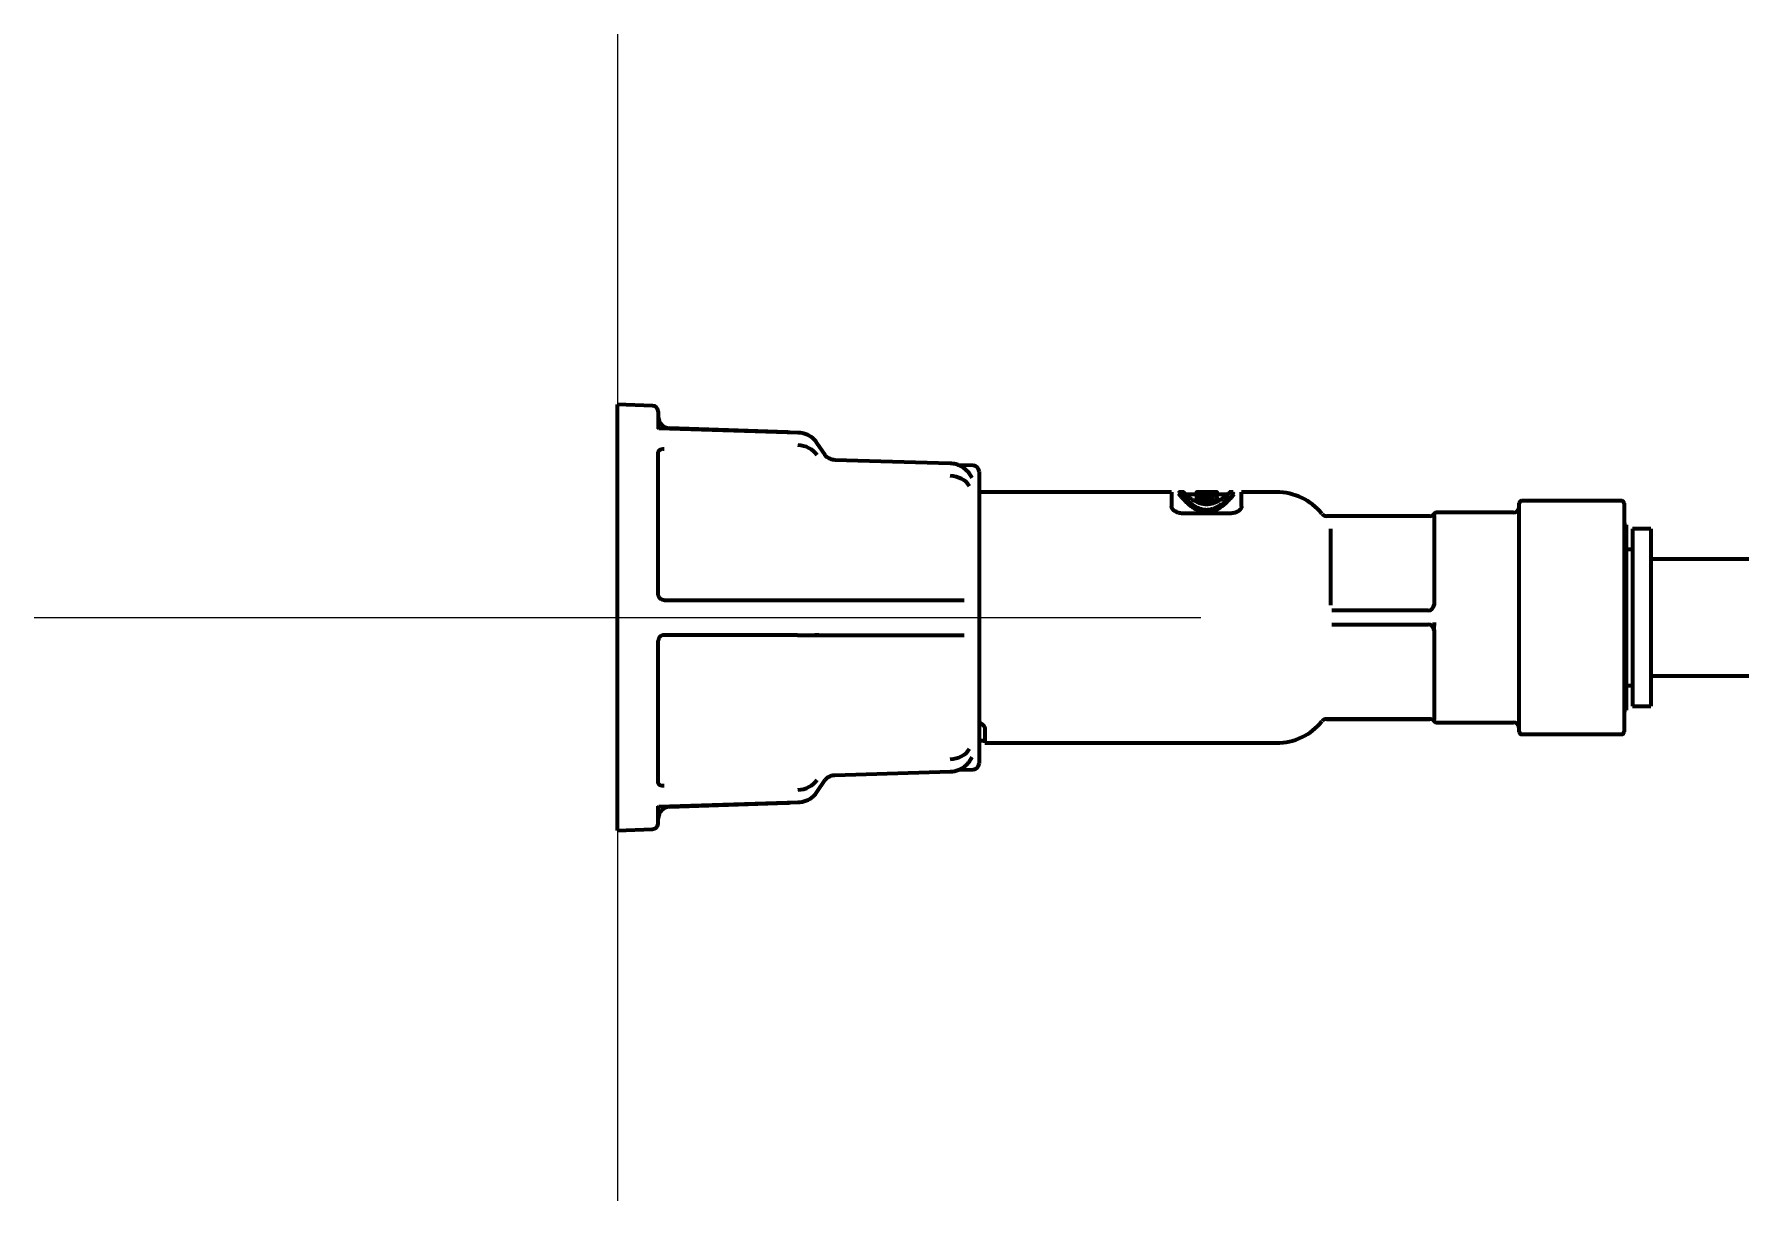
# Model space of a CAD drawing. Header units: inches. Extents: x 904 to 7172, y 213 to 5528.
# Drawn here: x 4129.1 to 4275.4, y 1908.7 to 2008.7 of the extents above; entities that cross this region are included whole.
import ezdxf

# ---------------------------------------------------------------- set-up
doc = ezdxf.new("R2010")
doc.units = ezdxf.units.IN

# ---------------------------------------------------------------- blocks, each defined once
blk = doc.blocks.new('A$C773D0E90')
at = {"color": 4}
for p, q in [((0, 50), (0, -50)), ((-50, 0), (50, 0))]:
    blk.add_line(p, q, dxfattribs=at)

msp = doc.modelspace()

# ---------------------------------------------------------------- linework, layer by layer
at = {"linetype": 'Continuous', "lineweight": 70}
for p, q in [((4179.09, 1940.47), (4179.09, 1976.97)), ((4182.11, 1976.87), (4179.09, 1976.97)), ((4182.59, 1976.37), (4182.59, 1974.9)), ((4182.63, 1974.92), (4182.59, 1974.96)), ((4194.55, 1974.56), (4182.63, 1974.92)), ((4193.68, 1974.6), (4183.56, 1974.95)), ((4196.89, 1972.65), (4196.2, 1973.69)), ((4196.22, 1973.63), (4196.2, 1973.69)), ((4182.59, 1960.72), (4182.59, 1972.9)), ((4207.62, 1971.92), (4197.74, 1972.22)), ((4209.61, 1971.74), (4208.25, 1971.79)), ((4209.51, 1970.69), (4209.26, 1971.05)), ((4209.28, 1970.99), (4209.26, 1971.05)), ((4209.51, 1970.68), (4209.5, 1970.69)), ((4210.09, 1971.24), (4210.09, 1946.2)), ((4226.59, 1969.47), (4210.09, 1969.47)), ((4226.59, 1969.47), (4226.59, 1968.24)), ((4227.66, 1969.47), (4227.25, 1969.47)), ((4228.73, 1969.27), (4227.67, 1969.27)), ((4228.73, 1969.52), (4228.73, 1969.45)), ((4228.73, 1969.45), (4228.73, 1969.3)), ((4228.73, 1969.3), (4228.73, 1969.16)), ((4230.25, 1969.46), (4228.96, 1969.46)), ((4228.96, 1969.44), (4229.62, 1969.44)), ((4229.87, 1969.21), (4228.96, 1969.21)), ((4228.97, 1969.25), (4230.26, 1969.25)), ((4230.23, 1969.47), (4228.99, 1969.47)), ((4229.48, 1969.47), (4229.74, 1969.47)), ((4230.26, 1969.34), (4229.61, 1969.34)), ((4230.5, 1969.45), (4230.5, 1969.52)), ((4230.5, 1969.3), (4230.5, 1969.45)), ((4230.5, 1969.09), (4230.5, 1969.3)), ((4231.53, 1969.27), (4230.5, 1969.27)), ((4231.87, 1969.47), (4231.52, 1969.47)), ((4232.59, 1968.24), (4232.59, 1969.47)), ((4235.59, 1969.47), (4232.59, 1969.47)), ((4228.73, 1969.15), (4228.73, 1968.95)), ((4228.73, 1968.75), (4228.73, 1968.64)), ((4228.96, 1969.09), (4229.86, 1969.09)), ((4229.86, 1968.89), (4228.96, 1968.89)), ((4229.86, 1968.84), (4228.96, 1968.84)), ((4228.96, 1968.66), (4229.87, 1968.66)), ((4229.85, 1968.44), (4229.38, 1968.44)), ((4229.99, 1968.86), (4229.86, 1968.89)), ((4230.5, 1968.76), (4230.4, 1968.6)), ((4230.5, 1968.76), (4230.5, 1968.97)), ((4256.39, 1958.72), (4256.39, 1968.52)), ((4265.19, 1968.72), (4256.59, 1968.72)), ((4265.39, 1968.52), (4265.39, 1958.72)), ((4231.59, 1967.64), (4227.59, 1967.64)), ((4248.72, 1967.42), (4239.88, 1967.42)), ((4248.72, 1967.41), (4239.88, 1967.41)), ((4240.21, 1966.31), (4240.21, 1959.79)), ((4249.09, 1967.46), (4249.09, 1959.78)), ((4255.89, 1967.72), (4249.29, 1967.72)), ((4265.59, 1966.67), (4265.39, 1966.67)), ((4265.59, 1950.77), (4265.59, 1966.67)), ((4266.09, 1966.32), (4266.09, 1951.12)), ((4267.69, 1966.32), (4266.09, 1966.32)), ((4267.69, 1966.32), (4267.69, 1951.12)), ((4266.09, 1964.55), (4265.59, 1964.55)), ((4329.19, 1963.72), (4267.69, 1963.72)), ((4183.09, 1960.22), (4194.54, 1960.22)), ((4194.54, 1960.22), (4195.78, 1960.22)), ((4195.78, 1960.22), (4196.48, 1960.22)), ((4196.26, 1960.22), (4196.35, 1960.22)), ((4196.48, 1960.22), (4197.73, 1960.22)), ((4197.73, 1960.22), (4207.6, 1960.22)), ((4207.6, 1960.22), (4208.81, 1960.22)), ((4248.59, 1959.32), (4240.32, 1959.32)), ((4240.32, 1958.12), (4248.59, 1958.12)), ((4249.09, 1957.67), (4249.09, 1949.99)), ((4256.39, 1948.92), (4256.39, 1958.72)), ((4265.39, 1958.72), (4265.39, 1948.92)), ((4182.59, 1944.54), (4182.59, 1956.72)), ((4194.54, 1957.22), (4183.09, 1957.22)), ((4194.54, 1957.22), (4195.78, 1957.22)), ((4195.78, 1957.22), (4196.48, 1957.22)), ((4196.35, 1957.22), (4196.26, 1957.22)), ((4196.48, 1957.22), (4197.73, 1957.22)), ((4197.73, 1957.22), (4207.6, 1957.22)), ((4207.6, 1957.22), (4208.81, 1957.22)), ((4267.69, 1953.72), (4329.19, 1953.72)), ((4265.59, 1952.9), (4266.09, 1952.9)), ((4265.39, 1950.77), (4265.59, 1950.77)), ((4266.09, 1951.12), (4267.69, 1951.12)), ((4210.59, 1949.21), (4210.59, 1947.97)), ((4239.88, 1950.03), (4248.72, 1950.03)), ((4239.88, 1950.02), (4248.72, 1950.02)), ((4249.29, 1949.72), (4255.89, 1949.72)), ((4256.59, 1948.72), (4265.19, 1948.72)), ((4210.09, 1948.17), (4210.59, 1948.17)), ((4210.59, 1947.97), (4235.59, 1947.97)), ((4209.26, 1946.39), (4209.5, 1946.75)), ((4209.26, 1946.39), (4209.28, 1946.45)), ((4209.5, 1946.75), (4209.51, 1946.76)), ((4196.2, 1943.75), (4196.89, 1944.8)), ((4197.74, 1945.22), (4207.62, 1945.52)), ((4208.31, 1945.66), (4209.61, 1945.7)), ((4182.63, 1942.52), (4194.55, 1942.88)), ((4196.2, 1943.75), (4196.22, 1943.81)), ((4182.59, 1941.08), (4182.59, 1942.54)), ((4182.59, 1942.49), (4182.63, 1942.52)), ((4183.56, 1942.49), (4193.68, 1942.84)), ((4179.09, 1940.47), (4182.11, 1940.58))]:
    msp.add_line(p, q, dxfattribs=at)
for centre, radius, start, end in [((4182.09, 1976.37), 0.5, 0, 88), ((4183.59, 1975.95), 1, 180, 268), ((4193.59, 1972.1), 2.5, 82.6246, 88), ((4209.59, 1971.24), 0.5, 0, 88), ((4235.59, 1964.47), 5, 38.8492, 90), ((4255.89, 1968.22), 0.5, 270, 0), ((4256.59, 1968.52), 0.2, 90, 180), ((4265.19, 1968.52), 0.2, 0, 90), ((4239.88, 1967.92), 0.5, 218.8492, 270), ((4248.72, 1967.92), 0.5, 270, 325.1501), ((4249.29, 1967.52), 0.2, 90, 145.1501), ((4248.59, 1959.82), 0.5, 270, 0), ((4248.59, 1957.62), 0.5, 0, 90), ((4235.59, 1952.97), 5, 270, 321.1508), ((4239.88, 1949.52), 0.5, 90, 141.1508), ((4248.72, 1949.52), 0.5, 34.8499, 90), ((4249.29, 1949.92), 0.2, 214.8499, 270), ((4255.89, 1949.22), 0.5, 0, 90), ((4256.59, 1948.92), 0.2, 180, 270), ((4265.19, 1948.92), 0.2, 270, 0), ((4209.59, 1946.2), 0.5, 272, 0), ((4193.59, 1945.34), 2.5, 272, 277.3754), ((4183.59, 1941.49), 1, 92, 180), ((4182.09, 1941.08), 0.5, 272, 0)]:
    msp.add_arc(centre, radius, start, end, dxfattribs=at)
for centre, major_axis, ratio, start_param, end_param in [((4194.48, 1971.76), (-2, 0), 0.866025, 3.665191, 4.677482), ((4207.55, 1969.12), (-2, 0), 0.866025, 3.665191, 4.677482), ((4230.71, 1958.72), (11.68, 0), 0.92076, 1.660733, 1.734392), ((4231.32, 1958.72), (-11.68, 0), 0.92076, 4.790315, 4.862935), ((4207.55, 1948.32), (-2, 0), 0.866025, 1.605703, 2.617994), ((4194.48, 1945.68), (-2, 0), 0.866025, 1.605703, 2.617994)]:
    msp.add_ellipse(centre, major_axis=major_axis, ratio=ratio, start_param=start_param, end_param=end_param, dxfattribs=at)
for points, knots in [([(4196.2, 1973.69), (4196.06, 1973.89), (4195.73, 1974.23), (4195.12, 1974.5), (4194.72, 1974.56), (4194.55, 1974.56)], [0, 0, 0, 0, 0.38076, 0.753812, 1, 1, 1, 1]), ([(4183.09, 1973.15), (4183.06, 1973.15), (4183.03, 1973.15), (4182.96, 1973.15), (4182.93, 1973.14), (4182.87, 1973.13), (4182.84, 1973.12), (4182.79, 1973.1), (4182.76, 1973.09), (4182.72, 1973.07), (4182.7, 1973.06), (4182.66, 1973.03), (4182.64, 1973.02), (4182.62, 1972.98), (4182.61, 1972.97), (4182.6, 1972.94), (4182.59, 1972.92), (4182.59, 1972.9)], [0, 0, 0, 0, 0.125, 0.125, 0.25, 0.25, 0.375, 0.375, 0.5, 0.5, 0.625, 0.625, 0.75, 0.75, 0.875, 0.875, 1, 1, 1, 1]), ([(4197.74, 1972.22), (4197.62, 1972.23), (4197.39, 1972.26), (4197.09, 1972.42), (4196.95, 1972.56), (4196.89, 1972.65)], [0, 0, 0, 0, 0.323679, 0.659927, 1, 1, 1, 1]), ([(4209.26, 1971.05), (4209.12, 1971.25), (4208.79, 1971.59), (4208.18, 1971.86), (4207.78, 1971.92), (4207.62, 1971.92)], [0, 0, 0, 0, 0.38076, 0.753812, 1, 1, 1, 1]), ([(4227.25, 1969.47), (4227.25, 1969.47), (4227.25, 1969.47), (4227.25, 1969.47), (4227.26, 1969.46), (4227.3, 1969.42), (4227.32, 1969.39), (4227.4, 1969.3), (4227.44, 1969.25), (4227.51, 1969.17), (4227.53, 1969.16), (4227.56, 1969.12), (4227.57, 1969.11), (4227.62, 1969.05), (4227.66, 1969.02), (4227.74, 1968.94), (4227.78, 1968.89), (4227.87, 1968.81), (4227.92, 1968.76), (4228.02, 1968.67), (4228.08, 1968.62), (4228.16, 1968.56), (4228.17, 1968.54), (4228.21, 1968.52), (4228.22, 1968.51), (4228.27, 1968.47), (4228.31, 1968.44), (4228.38, 1968.39), (4228.42, 1968.37), (4228.49, 1968.32), (4228.54, 1968.29), (4228.62, 1968.24), (4228.67, 1968.21), (4228.74, 1968.18), (4228.76, 1968.17), (4228.81, 1968.14), (4228.84, 1968.13), (4228.92, 1968.1), (4228.97, 1968.08), (4229.06, 1968.05), (4229.09, 1968.04), (4229.13, 1968.03), (4229.15, 1968.02), (4229.18, 1968.01), (4229.2, 1968.01), (4229.28, 1967.99), (4229.34, 1967.98), (4229.48, 1967.97), (4229.55, 1967.96), (4229.65, 1967.96), (4229.69, 1967.97), (4229.74, 1967.97), (4229.76, 1967.97), (4229.79, 1967.97), (4229.81, 1967.98), (4229.89, 1967.99), (4229.96, 1968), (4230.04, 1968.02), (4230.05, 1968.03), (4230.08, 1968.03), (4230.1, 1968.04), (4230.14, 1968.05), (4230.17, 1968.06), (4230.26, 1968.09), (4230.31, 1968.11), (4230.37, 1968.14), (4230.39, 1968.15), (4230.41, 1968.16), (4230.42, 1968.17), (4230.46, 1968.18), (4230.48, 1968.2), (4230.55, 1968.23), (4230.6, 1968.26), (4230.68, 1968.31), (4230.72, 1968.33), (4230.8, 1968.38), (4230.83, 1968.41), (4230.94, 1968.49), (4231, 1968.54), (4231.08, 1968.6), (4231.09, 1968.61), (4231.12, 1968.63), (4231.14, 1968.65), (4231.18, 1968.68), (4231.21, 1968.71), (4231.28, 1968.78), (4231.33, 1968.82), (4231.42, 1968.91), (4231.46, 1968.95), (4231.54, 1969.03), (4231.57, 1969.06), (4231.64, 1969.13), (4231.67, 1969.16), (4231.72, 1969.22), (4231.75, 1969.25), (4231.78, 1969.29), (4231.8, 1969.31), (4231.81, 1969.33), (4231.82, 1969.34), (4231.83, 1969.34), (4231.87, 1969.39), (4231.89, 1969.42), (4231.93, 1969.46), (4231.94, 1969.47), (4231.94, 1969.47)], [0, 0, 0, 0, 0.000593, 0.000593, 0.063062, 0.063062, 0.125531, 0.125531, 0.188, 0.188, 0.203617, 0.203617, 0.219234, 0.219234, 0.250469, 0.250469, 0.281703, 0.281703, 0.312937, 0.312937, 0.344172, 0.344172, 0.35198, 0.35198, 0.359789, 0.359789, 0.375406, 0.375406, 0.391023, 0.391023, 0.40664, 0.40664, 0.422258, 0.422258, 0.430066, 0.430066, 0.437875, 0.437875, 0.453492, 0.453492, 0.461301, 0.461301, 0.465205, 0.465205, 0.469109, 0.469109, 0.484726, 0.484726, 0.500344, 0.500344, 0.508152, 0.508152, 0.512056, 0.512056, 0.515961, 0.515961, 0.531578, 0.531578, 0.535482, 0.535482, 0.539387, 0.539387, 0.547195, 0.547195, 0.562812, 0.562812, 0.566717, 0.566717, 0.570621, 0.570621, 0.57843, 0.57843, 0.594047, 0.594047, 0.609664, 0.609664, 0.625281, 0.625281, 0.656515, 0.656515, 0.664324, 0.664324, 0.672133, 0.672133, 0.68775, 0.68775, 0.718984, 0.718984, 0.750219, 0.750219, 0.781453, 0.781453, 0.812687, 0.812687, 0.843922, 0.843922, 0.859539, 0.867348, 0.867348, 0.875156, 0.875156, 0.937625, 0.937625, 1, 1, 1, 1]), ([(4231.94, 1969.27), (4231.94, 1969.27), (4231.94, 1969.27), (4231.93, 1969.26), (4231.9, 1969.23), (4231.89, 1969.22), (4231.87, 1969.19), (4231.86, 1969.18), (4231.85, 1969.16), (4231.84, 1969.15), (4231.79, 1969.1), (4231.75, 1969.05), (4231.66, 1968.95), (4231.63, 1968.92), (4231.57, 1968.85), (4231.53, 1968.81), (4231.45, 1968.73), (4231.41, 1968.69), (4231.34, 1968.62), (4231.32, 1968.6), (4231.27, 1968.55), (4231.25, 1968.53), (4231.17, 1968.46), (4231.11, 1968.41), (4230.99, 1968.31), (4230.93, 1968.25), (4230.82, 1968.18), (4230.78, 1968.15), (4230.72, 1968.11), (4230.7, 1968.1), (4230.66, 1968.07), (4230.64, 1968.06), (4230.58, 1968.02), (4230.53, 1967.99), (4230.44, 1967.94), (4230.39, 1967.92), (4230.31, 1967.89), (4230.29, 1967.87), (4230.25, 1967.86), (4230.23, 1967.85), (4230.2, 1967.84), (4230.19, 1967.84), (4230.12, 1967.81), (4230.06, 1967.79), (4229.96, 1967.77), (4229.93, 1967.76), (4229.88, 1967.75), (4229.87, 1967.75), (4229.83, 1967.75), (4229.81, 1967.74), (4229.76, 1967.74), (4229.71, 1967.73), (4229.66, 1967.73), (4229.62, 1967.73), (4229.61, 1967.73), (4229.52, 1967.73), (4229.45, 1967.73), (4229.37, 1967.75), (4229.35, 1967.75), (4229.31, 1967.75), (4229.3, 1967.76), (4229.25, 1967.77), (4229.22, 1967.77), (4229.12, 1967.8), (4229.06, 1967.81), (4228.98, 1967.84), (4228.95, 1967.86), (4228.9, 1967.88), (4228.87, 1967.89), (4228.79, 1967.92), (4228.74, 1967.95), (4228.67, 1967.99), (4228.65, 1968), (4228.6, 1968.02), (4228.58, 1968.04), (4228.52, 1968.07), (4228.48, 1968.1), (4228.4, 1968.15), (4228.36, 1968.18), (4228.26, 1968.26), (4228.19, 1968.31), (4228.1, 1968.38), (4228.07, 1968.41), (4228.03, 1968.45), (4228.02, 1968.46), (4227.99, 1968.48), (4227.98, 1968.5), (4227.91, 1968.56), (4227.86, 1968.6), (4227.77, 1968.69), (4227.73, 1968.73), (4227.65, 1968.81), (4227.62, 1968.85), (4227.55, 1968.92), (4227.52, 1968.95), (4227.44, 1969.05), (4227.4, 1969.1), (4227.35, 1969.15), (4227.34, 1969.16), (4227.33, 1969.18), (4227.32, 1969.19), (4227.3, 1969.22), (4227.29, 1969.23), (4227.26, 1969.26), (4227.25, 1969.27), (4227.25, 1969.27), (4227.25, 1969.27), (4227.25, 1969.27)], [0, 0, 0, 0, 0.000156, 0.062635, 0.062635, 0.093874, 0.093874, 0.109494, 0.109494, 0.125113, 0.125113, 0.187592, 0.187592, 0.218831, 0.218831, 0.25007, 0.25007, 0.28131, 0.28131, 0.296929, 0.296929, 0.312549, 0.312549, 0.343788, 0.343788, 0.375027, 0.375027, 0.390647, 0.390647, 0.398457, 0.398457, 0.406267, 0.406267, 0.421886, 0.421886, 0.437506, 0.437506, 0.445316, 0.445316, 0.449221, 0.449221, 0.453125, 0.453125, 0.468745, 0.468745, 0.476555, 0.476555, 0.48046, 0.48046, 0.484365, 0.484365, 0.492175, 0.496079, 0.496079, 0.499984, 0.499984, 0.515604, 0.515604, 0.519509, 0.519509, 0.523414, 0.523414, 0.531224, 0.531224, 0.546843, 0.546843, 0.554653, 0.554653, 0.562463, 0.562463, 0.578083, 0.578083, 0.585892, 0.585892, 0.593702, 0.593702, 0.609322, 0.609322, 0.624941, 0.624941, 0.656181, 0.656181, 0.6718, 0.6718, 0.67961, 0.67961, 0.68742, 0.68742, 0.718659, 0.718659, 0.749898, 0.749898, 0.781138, 0.781138, 0.812377, 0.812377, 0.874856, 0.874856, 0.890475, 0.890475, 0.906095, 0.906095, 0.937334, 0.937334, 0.999813, 0.999813, 1, 1, 1, 1]), ([(4231.58, 1969.47), (4231.58, 1969.47), (4231.57, 1969.46), (4231.55, 1969.44), (4231.54, 1969.43), (4231.52, 1969.41), (4231.51, 1969.4), (4231.5, 1969.39), (4231.46, 1969.36), (4231.42, 1969.32), (4231.33, 1969.24), (4231.28, 1969.19), (4231.18, 1969.1), (4231.15, 1969.08), (4231.09, 1969.03), (4231.07, 1969.01), (4231.03, 1968.98), (4231.01, 1968.97), (4230.94, 1968.92), (4230.89, 1968.88), (4230.79, 1968.81), (4230.73, 1968.78), (4230.64, 1968.72), (4230.61, 1968.71), (4230.56, 1968.68), (4230.55, 1968.67), (4230.51, 1968.65), (4230.49, 1968.64), (4230.44, 1968.62), (4230.4, 1968.6), (4230.32, 1968.57), (4230.28, 1968.55), (4230.22, 1968.53), (4230.18, 1968.52), (4230.15, 1968.5), (4230.12, 1968.5), (4230.11, 1968.49), (4230.05, 1968.48), (4230, 1968.46), (4229.92, 1968.45), (4229.88, 1968.44), (4229.84, 1968.44), (4229.81, 1968.43), (4229.8, 1968.43), (4229.73, 1968.42), (4229.67, 1968.42), (4229.58, 1968.42), (4229.55, 1968.42), (4229.5, 1968.42), (4229.47, 1968.42), (4229.38, 1968.43), (4229.33, 1968.44), (4229.26, 1968.45), (4229.25, 1968.45), (4229.22, 1968.46), (4229.21, 1968.46), (4229.17, 1968.47), (4229.14, 1968.48), (4229.07, 1968.5), (4229.02, 1968.51), (4228.96, 1968.53), (4228.93, 1968.54), (4228.89, 1968.56), (4228.87, 1968.56), (4228.81, 1968.59), (4228.77, 1968.61), (4228.7, 1968.64), (4228.66, 1968.66), (4228.6, 1968.7), (4228.56, 1968.71), (4228.5, 1968.75), (4228.47, 1968.77), (4228.41, 1968.8), (4228.39, 1968.82), (4228.33, 1968.86), (4228.31, 1968.87), (4228.26, 1968.91), (4228.24, 1968.92), (4228.17, 1968.97), (4228.13, 1969.01), (4228.05, 1969.07), (4228.02, 1969.1), (4227.92, 1969.18), (4227.86, 1969.23), (4227.79, 1969.29), (4227.77, 1969.31), (4227.74, 1969.34), (4227.73, 1969.35), (4227.71, 1969.37), (4227.71, 1969.38), (4227.67, 1969.41), (4227.65, 1969.43), (4227.62, 1969.46), (4227.61, 1969.47), (4227.61, 1969.47), (4227.61, 1969.47), (4227.61, 1969.47)], [0, 0, 0, 0, 0.061549, 0.061549, 0.092792, 0.108414, 0.108414, 0.124035, 0.124035, 0.186522, 0.186522, 0.249008, 0.249008, 0.280251, 0.280251, 0.295873, 0.295873, 0.311494, 0.311494, 0.342738, 0.342738, 0.373981, 0.373981, 0.389602, 0.389602, 0.397413, 0.397413, 0.405224, 0.405224, 0.420845, 0.420845, 0.436467, 0.436467, 0.444278, 0.448183, 0.448183, 0.452089, 0.452089, 0.46771, 0.46771, 0.475521, 0.479426, 0.479426, 0.483332, 0.483332, 0.498953, 0.498953, 0.506764, 0.506764, 0.514575, 0.514575, 0.530197, 0.530197, 0.534102, 0.534102, 0.538007, 0.538007, 0.545818, 0.545818, 0.56144, 0.56144, 0.56925, 0.56925, 0.577061, 0.577061, 0.592683, 0.592683, 0.608304, 0.608304, 0.623926, 0.623926, 0.639548, 0.639548, 0.655169, 0.655169, 0.670791, 0.670791, 0.686412, 0.686412, 0.717656, 0.717656, 0.748899, 0.748899, 0.811385, 0.811385, 0.842628, 0.842628, 0.85825, 0.85825, 0.873871, 0.873871, 0.936358, 0.936358, 0.998844, 0.998844, 1, 1, 1, 1]), ([(4228.96, 1969.46), (4228.95, 1969.46), (4228.93, 1969.46), (4228.91, 1969.46), (4228.9, 1969.46), (4228.89, 1969.46), (4228.88, 1969.46), (4228.86, 1969.46), (4228.85, 1969.46), (4228.82, 1969.46), (4228.81, 1969.46), (4228.79, 1969.46), (4228.78, 1969.46), (4228.76, 1969.46), (4228.76, 1969.46), (4228.75, 1969.46), (4228.75, 1969.46), (4228.74, 1969.46), (4228.74, 1969.46), (4228.73, 1969.46), (4228.73, 1969.45), (4228.73, 1969.45), (4228.73, 1969.45), (4228.73, 1969.45), (4228.73, 1969.45), (4228.73, 1969.45), (4228.74, 1969.45), (4228.74, 1969.45), (4228.75, 1969.45), (4228.75, 1969.45), (4228.76, 1969.45), (4228.76, 1969.44), (4228.78, 1969.44), (4228.79, 1969.44), (4228.81, 1969.44), (4228.82, 1969.44), (4228.84, 1969.44), (4228.85, 1969.44), (4228.86, 1969.44), (4228.87, 1969.44), (4228.89, 1969.44), (4228.9, 1969.44), (4228.93, 1969.44), (4228.95, 1969.44), (4228.96, 1969.44)], [0, 0, 0, 0, 0.0625, 0.0625, 0.09375, 0.09375, 0.125, 0.125, 0.1875, 0.1875, 0.25, 0.25, 0.3125, 0.3125, 0.34375, 0.34375, 0.375, 0.40625, 0.40625, 0.4375, 0.4375, 0.5, 0.5, 0.53125, 0.53125, 0.5625, 0.5625, 0.625, 0.625, 0.65625, 0.65625, 0.6875, 0.6875, 0.75, 0.75, 0.8125, 0.8125, 0.84375, 0.84375, 0.875, 0.875, 0.9375, 0.9375, 1, 1, 1, 1]), ([(4228.81, 1969.33), (4228.79, 1969.33), (4228.77, 1969.32), (4228.76, 1969.32), (4228.76, 1969.32), (4228.75, 1969.31), (4228.75, 1969.31), (4228.74, 1969.31), (4228.74, 1969.31), (4228.73, 1969.3), (4228.73, 1969.3), (4228.73, 1969.3), (4228.73, 1969.3), (4228.73, 1969.29), (4228.73, 1969.29), (4228.73, 1969.29), (4228.73, 1969.29), (4228.74, 1969.29), (4228.74, 1969.28), (4228.75, 1969.28), (4228.77, 1969.27), (4228.77, 1969.27), (4228.79, 1969.27), (4228.8, 1969.26), (4228.81, 1969.26), (4228.82, 1969.26), (4228.84, 1969.26), (4228.85, 1969.26), (4228.87, 1969.25), (4228.88, 1969.25), (4228.89, 1969.25), (4228.89, 1969.25), (4228.92, 1969.25), (4228.95, 1969.25), (4228.97, 1969.25)], [0, 0, 0, 0, 0.125, 0.125, 0.15625, 0.15625, 0.1875, 0.1875, 0.25, 0.25, 0.3125, 0.3125, 0.375, 0.375, 0.40625, 0.40625, 0.4375, 0.4375, 0.5, 0.5625, 0.5625, 0.625, 0.625, 0.6875, 0.6875, 0.75, 0.75, 0.8125, 0.8125, 0.84375, 0.84375, 0.875, 0.875, 1, 1, 1, 1]), ([(4228.96, 1969.21), (4228.95, 1969.21), (4228.93, 1969.21), (4228.91, 1969.21), (4228.9, 1969.21), (4228.89, 1969.21), (4228.88, 1969.21), (4228.86, 1969.2), (4228.84, 1969.2), (4228.83, 1969.2), (4228.82, 1969.2), (4228.81, 1969.2), (4228.8, 1969.2), (4228.79, 1969.19), (4228.78, 1969.19), (4228.76, 1969.18), (4228.75, 1969.18), (4228.74, 1969.17), (4228.74, 1969.17), (4228.74, 1969.17), (4228.73, 1969.17), (4228.73, 1969.16), (4228.73, 1969.16), (4228.73, 1969.15), (4228.73, 1969.15), (4228.74, 1969.14), (4228.74, 1969.14), (4228.75, 1969.13), (4228.75, 1969.13), (4228.76, 1969.13), (4228.76, 1969.12), (4228.78, 1969.12), (4228.79, 1969.12), (4228.81, 1969.11), (4228.82, 1969.11), (4228.84, 1969.1), (4228.84, 1969.1), (4228.86, 1969.1), (4228.87, 1969.1), (4228.89, 1969.1), (4228.9, 1969.1), (4228.93, 1969.09), (4228.95, 1969.09), (4228.96, 1969.09)], [0, 0, 0, 0, 0.0625, 0.0625, 0.09375, 0.09375, 0.125, 0.125, 0.1875, 0.1875, 0.21875, 0.21875, 0.25, 0.25, 0.3125, 0.3125, 0.375, 0.375, 0.40625, 0.40625, 0.4375, 0.4375, 0.5, 0.5, 0.5625, 0.5625, 0.625, 0.625, 0.65625, 0.65625, 0.6875, 0.6875, 0.75, 0.75, 0.8125, 0.8125, 0.84375, 0.84375, 0.875, 0.875, 0.9375, 0.9375, 1, 1, 1, 1]), ([(4228.98, 1969.47), (4229, 1969.47), (4229.03, 1969.47), (4229.07, 1969.47), (4229.1, 1969.47), (4229.12, 1969.47), (4229.14, 1969.47), (4229.15, 1969.47), (4229.21, 1969.47), (4229.26, 1969.47), (4229.33, 1969.47), (4229.34, 1969.47), (4229.37, 1969.47), (4229.38, 1969.47), (4229.42, 1969.47), (4229.45, 1969.47), (4229.48, 1969.47)], [0, 0, 0, 0, 0.115566, 0.262972, 0.262972, 0.336675, 0.336675, 0.410377, 0.410377, 0.705189, 0.705189, 0.778892, 0.778892, 0.852594, 0.852594, 1, 1, 1, 1]), ([(4229.61, 1969.34), (4229.6, 1969.34), (4229.6, 1969.34), (4229.59, 1969.34), (4229.58, 1969.34), (4229.57, 1969.34), (4229.57, 1969.34), (4229.56, 1969.34), (4229.56, 1969.34), (4229.56, 1969.34), (4229.56, 1969.34), (4229.56, 1969.34), (4229.56, 1969.35), (4229.56, 1969.35), (4229.56, 1969.35), (4229.56, 1969.35), (4229.56, 1969.35), (4229.57, 1969.35), (4229.57, 1969.35), (4229.57, 1969.35)], [0, 0, 0, 0, 0.125, 0.125, 0.25, 0.25, 0.375, 0.375, 0.5, 0.5, 0.625, 0.625, 0.75, 0.75, 0.8125, 0.8125, 0.875, 0.875, 1, 1, 1, 1]), ([(4229.62, 1969.44), (4229.63, 1969.44), (4229.63, 1969.44), (4229.65, 1969.44), (4229.65, 1969.44), (4229.66, 1969.44), (4229.66, 1969.43), (4229.67, 1969.43), (4229.67, 1969.43), (4229.68, 1969.43), (4229.68, 1969.43), (4229.68, 1969.43), (4229.68, 1969.43), (4229.68, 1969.43), (4229.67, 1969.43), (4229.67, 1969.43), (4229.67, 1969.43), (4229.67, 1969.43), (4229.66, 1969.43), (4229.66, 1969.43)], [0, 0, 0, 0, 0.125, 0.125, 0.25, 0.25, 0.375, 0.375, 0.5, 0.5, 0.625, 0.625, 0.75, 0.75, 0.8125, 0.8125, 0.875, 0.875, 1, 1, 1, 1]), ([(4229.74, 1969.47), (4229.8, 1969.47), (4229.85, 1969.47), (4229.92, 1969.47), (4229.93, 1969.47), (4229.96, 1969.47), (4229.97, 1969.47), (4230.01, 1969.47), (4230.04, 1969.47), (4230.08, 1969.47), (4230.11, 1969.47), (4230.14, 1969.47), (4230.15, 1969.47), (4230.17, 1969.47), (4230.18, 1969.47), (4230.21, 1969.47), (4230.22, 1969.47), (4230.24, 1969.47)], [0, 0, 0, 0, 0.295639, 0.295639, 0.369549, 0.369549, 0.443459, 0.443459, 0.591279, 0.591279, 0.739098, 0.739098, 0.813008, 0.813008, 0.886918, 0.886918, 1, 1, 1, 1]), ([(4229.87, 1968.66), (4229.9, 1968.66), (4229.93, 1968.66), (4229.96, 1968.66), (4229.98, 1968.66), (4230, 1968.66), (4230.01, 1968.66), (4230.05, 1968.67), (4230.07, 1968.67), (4230.1, 1968.68), (4230.12, 1968.68), (4230.14, 1968.69), (4230.15, 1968.69), (4230.2, 1968.71), (4230.23, 1968.72), (4230.27, 1968.74), (4230.28, 1968.74), (4230.3, 1968.75), (4230.3, 1968.75), (4230.33, 1968.76), (4230.34, 1968.77), (4230.38, 1968.8), (4230.4, 1968.81), (4230.42, 1968.84), (4230.43, 1968.84), (4230.45, 1968.86), (4230.45, 1968.87), (4230.47, 1968.89), (4230.48, 1968.91), (4230.49, 1968.94), (4230.5, 1968.96), (4230.5, 1968.98), (4230.5, 1968.99), (4230.49, 1969), (4230.49, 1969.01), (4230.48, 1969.03), (4230.47, 1969.04), (4230.45, 1969.07), (4230.44, 1969.08), (4230.41, 1969.1), (4230.4, 1969.11), (4230.38, 1969.12), (4230.37, 1969.13), (4230.33, 1969.14), (4230.3, 1969.15), (4230.24, 1969.17), (4230.2, 1969.18), (4230.15, 1969.19), (4230.14, 1969.19), (4230.12, 1969.19), (4230.11, 1969.2), (4230.07, 1969.2), (4230.05, 1969.2), (4230.01, 1969.21), (4230, 1969.21), (4229.98, 1969.21), (4229.96, 1969.21), (4229.93, 1969.21), (4229.9, 1969.21), (4229.87, 1969.21)], [0, 0, 0, 0, 0.03125, 0.03125, 0.046875, 0.046875, 0.0625, 0.0625, 0.09375, 0.09375, 0.109375, 0.109375, 0.125, 0.125, 0.1875, 0.1875, 0.203125, 0.203125, 0.21875, 0.21875, 0.25, 0.25, 0.3125, 0.3125, 0.34375, 0.34375, 0.375, 0.375, 0.4375, 0.4375, 0.5, 0.5, 0.53125, 0.53125, 0.5625, 0.5625, 0.625, 0.625, 0.6875, 0.6875, 0.71875, 0.71875, 0.75, 0.75, 0.8125, 0.8125, 0.875, 0.875, 0.890625, 0.890625, 0.90625, 0.90625, 0.9375, 0.9375, 0.953125, 0.953125, 0.96875, 0.96875, 1, 1, 1, 1]), ([(4230.42, 1969.44), (4230.43, 1969.44), (4230.45, 1969.44), (4230.47, 1969.44), (4230.47, 1969.44), (4230.47, 1969.45), (4230.48, 1969.45), (4230.48, 1969.45), (4230.49, 1969.45), (4230.49, 1969.45), (4230.49, 1969.45), (4230.5, 1969.45), (4230.5, 1969.45), (4230.49, 1969.45), (4230.49, 1969.45), (4230.49, 1969.45), (4230.49, 1969.45), (4230.49, 1969.46), (4230.48, 1969.46), (4230.47, 1969.46), (4230.46, 1969.46), (4230.45, 1969.46), (4230.43, 1969.46), (4230.43, 1969.46), (4230.41, 1969.46), (4230.41, 1969.46), (4230.4, 1969.46), (4230.38, 1969.46), (4230.37, 1969.46), (4230.34, 1969.46), (4230.33, 1969.46), (4230.3, 1969.46), (4230.27, 1969.46), (4230.25, 1969.46)], [0, 0, 0, 0, 0.125, 0.125, 0.15625, 0.15625, 0.1875, 0.1875, 0.25, 0.25, 0.3125, 0.3125, 0.375, 0.375, 0.40625, 0.40625, 0.4375, 0.4375, 0.5, 0.5625, 0.5625, 0.625, 0.625, 0.6875, 0.6875, 0.71875, 0.71875, 0.75, 0.8125, 0.8125, 0.875, 0.875, 1, 1, 1, 1]), ([(4230.26, 1969.25), (4230.28, 1969.25), (4230.29, 1969.25), (4230.31, 1969.25), (4230.32, 1969.25), (4230.34, 1969.25), (4230.34, 1969.25), (4230.37, 1969.25), (4230.38, 1969.26), (4230.4, 1969.26), (4230.4, 1969.26), (4230.42, 1969.26), (4230.42, 1969.26), (4230.44, 1969.27), (4230.45, 1969.27), (4230.47, 1969.27), (4230.47, 1969.28), (4230.48, 1969.28), (4230.48, 1969.28), (4230.49, 1969.28), (4230.49, 1969.29), (4230.49, 1969.29), (4230.5, 1969.29), (4230.5, 1969.3), (4230.49, 1969.3), (4230.49, 1969.31), (4230.48, 1969.31), (4230.48, 1969.31), (4230.47, 1969.31), (4230.47, 1969.32), (4230.46, 1969.32), (4230.45, 1969.32), (4230.44, 1969.32), (4230.42, 1969.33), (4230.41, 1969.33), (4230.39, 1969.33), (4230.38, 1969.33), (4230.37, 1969.33), (4230.36, 1969.33), (4230.34, 1969.33), (4230.32, 1969.33), (4230.29, 1969.34), (4230.28, 1969.34), (4230.26, 1969.34)], [0, 0, 0, 0, 0.0625, 0.0625, 0.09375, 0.09375, 0.125, 0.125, 0.1875, 0.1875, 0.21875, 0.21875, 0.25, 0.25, 0.3125, 0.3125, 0.375, 0.375, 0.40625, 0.40625, 0.4375, 0.4375, 0.5, 0.5, 0.5625, 0.5625, 0.625, 0.625, 0.65625, 0.65625, 0.6875, 0.6875, 0.75, 0.75, 0.8125, 0.8125, 0.84375, 0.84375, 0.875, 0.875, 0.9375, 0.9375, 1, 1, 1, 1]), ([(4227.59, 1967.64), (4227.52, 1967.64), (4227.45, 1967.65), (4227.37, 1967.66), (4227.35, 1967.66), (4227.32, 1967.67), (4227.3, 1967.67), (4227.25, 1967.68), (4227.22, 1967.69), (4227.16, 1967.71), (4227.13, 1967.72), (4227.08, 1967.73), (4227.07, 1967.74), (4227.04, 1967.75), (4227.02, 1967.76), (4226.96, 1967.79), (4226.91, 1967.82), (4226.85, 1967.85), (4226.84, 1967.86), (4226.82, 1967.88), (4226.81, 1967.88), (4226.78, 1967.91), (4226.76, 1967.92), (4226.71, 1967.97), (4226.69, 1968), (4226.65, 1968.05), (4226.64, 1968.07), (4226.62, 1968.1), (4226.62, 1968.12), (4226.6, 1968.17), (4226.59, 1968.2), (4226.59, 1968.24)], [0, 0, 0, 0, 0.125, 0.125, 0.15625, 0.15625, 0.1875, 0.1875, 0.25, 0.25, 0.3125, 0.3125, 0.34375, 0.34375, 0.375, 0.375, 0.5, 0.5, 0.53125, 0.53125, 0.5625, 0.5625, 0.625, 0.625, 0.75, 0.75, 0.8125, 0.8125, 0.875, 0.875, 1, 1, 1, 1]), ([(4228.96, 1968.89), (4228.95, 1968.89), (4228.93, 1968.89), (4228.91, 1968.89), (4228.9, 1968.89), (4228.89, 1968.89), (4228.88, 1968.89), (4228.86, 1968.89), (4228.84, 1968.89), (4228.83, 1968.9), (4228.82, 1968.9), (4228.81, 1968.9), (4228.8, 1968.9), (4228.79, 1968.91), (4228.78, 1968.91), (4228.76, 1968.92), (4228.75, 1968.92), (4228.74, 1968.93), (4228.74, 1968.93), (4228.74, 1968.93), (4228.73, 1968.94), (4228.73, 1968.94), (4228.73, 1968.94), (4228.73, 1968.95), (4228.73, 1968.95), (4228.73, 1968.95)], [0, 0, 0, 0, 0.124754, 0.124754, 0.187132, 0.187132, 0.249509, 0.249509, 0.374263, 0.374263, 0.43664, 0.43664, 0.499018, 0.499018, 0.623772, 0.623772, 0.748526, 0.748526, 0.810904, 0.810904, 0.873281, 0.873281, 0.998035, 0.998035, 1, 1, 1, 1]), ([(4228.96, 1968.84), (4228.95, 1968.84), (4228.93, 1968.84), (4228.91, 1968.83), (4228.9, 1968.83), (4228.89, 1968.83), (4228.88, 1968.83), (4228.86, 1968.83), (4228.84, 1968.82), (4228.82, 1968.82), (4228.82, 1968.82), (4228.81, 1968.81), (4228.79, 1968.81), (4228.78, 1968.81), (4228.77, 1968.8), (4228.77, 1968.8), (4228.76, 1968.79), (4228.75, 1968.79), (4228.74, 1968.78), (4228.74, 1968.77), (4228.73, 1968.76), (4228.73, 1968.75), (4228.73, 1968.75), (4228.73, 1968.74), (4228.73, 1968.74), (4228.73, 1968.73), (4228.74, 1968.73), (4228.74, 1968.72), (4228.75, 1968.71), (4228.75, 1968.71), (4228.76, 1968.7), (4228.76, 1968.7), (4228.77, 1968.69), (4228.78, 1968.69), (4228.8, 1968.68), (4228.81, 1968.68), (4228.82, 1968.68), (4228.83, 1968.67), (4228.84, 1968.67), (4228.86, 1968.67), (4228.86, 1968.66), (4228.89, 1968.66), (4228.9, 1968.66), (4228.93, 1968.66), (4228.95, 1968.66), (4228.96, 1968.66)], [0, 0, 0, 0, 0.0625, 0.0625, 0.09375, 0.09375, 0.125, 0.125, 0.1875, 0.1875, 0.21875, 0.21875, 0.25, 0.28125, 0.28125, 0.3125, 0.3125, 0.375, 0.375, 0.4375, 0.4375, 0.5, 0.5, 0.53125, 0.53125, 0.5625, 0.5625, 0.625, 0.625, 0.65625, 0.65625, 0.6875, 0.6875, 0.75, 0.75, 0.78125, 0.78125, 0.8125, 0.84375, 0.84375, 0.875, 0.875, 0.9375, 0.9375, 1, 1, 1, 1]), ([(4229.86, 1969.09), (4229.87, 1969.09), (4229.88, 1969.09), (4229.9, 1969.09), (4229.9, 1969.09), (4229.91, 1969.09), (4229.92, 1969.09), (4229.93, 1969.09), (4229.94, 1969.09), (4229.96, 1969.08), (4229.96, 1969.08), (4229.98, 1969.08), (4229.98, 1969.07), (4230, 1969.07), (4230, 1969.07), (4230.02, 1969.06), (4230.03, 1969.05), (4230.04, 1969.04), (4230.05, 1969.04), (4230.06, 1969.02), (4230.06, 1969.02), (4230.07, 1969), (4230.08, 1968.99), (4230.08, 1968.96), (4230.07, 1968.95), (4230.06, 1968.93), (4230.06, 1968.92), (4230.05, 1968.91), (4230.05, 1968.91), (4230.04, 1968.9), (4230.04, 1968.9), (4230.03, 1968.89), (4230.02, 1968.88), (4230, 1968.87), (4229.98, 1968.86), (4229.96, 1968.85), (4229.95, 1968.85), (4229.94, 1968.85), (4229.93, 1968.84), (4229.92, 1968.84), (4229.91, 1968.84), (4229.9, 1968.84), (4229.89, 1968.84), (4229.88, 1968.84), (4229.87, 1968.84), (4229.86, 1968.84), (4229.86, 1968.84)], [0, 0, 0, 0, 0.03125, 0.03125, 0.046875, 0.046875, 0.0625, 0.0625, 0.09375, 0.09375, 0.125, 0.125, 0.15625, 0.15625, 0.1875, 0.1875, 0.25, 0.25, 0.3125, 0.3125, 0.375, 0.375, 0.5, 0.5, 0.625, 0.625, 0.6875, 0.6875, 0.71875, 0.71875, 0.75, 0.75, 0.8125, 0.8125, 0.875, 0.875, 0.90625, 0.90625, 0.9375, 0.9375, 0.953125, 0.953125, 0.96875, 0.984375, 0.984375, 1, 1, 1, 1]), ([(4232.59, 1968.24), (4232.59, 1968.2), (4232.59, 1968.17), (4232.56, 1968.1), (4232.55, 1968.07), (4232.52, 1968.03), (4232.51, 1968.02), (4232.5, 1968), (4232.49, 1968), (4232.47, 1967.97), (4232.46, 1967.96), (4232.41, 1967.91), (4232.37, 1967.88), (4232.3, 1967.83), (4232.28, 1967.82), (4232.23, 1967.79), (4232.2, 1967.78), (4232.12, 1967.74), (4232.07, 1967.72), (4231.99, 1967.69), (4231.97, 1967.69), (4231.94, 1967.68), (4231.92, 1967.68), (4231.87, 1967.67), (4231.81, 1967.66), (4231.74, 1967.65), (4231.68, 1967.64), (4231.67, 1967.64), (4231.63, 1967.64), (4231.61, 1967.64), (4231.59, 1967.64)], [0, 0, 0, 0, 0.125, 0.125, 0.25, 0.25, 0.28125, 0.28125, 0.3125, 0.3125, 0.375, 0.375, 0.5, 0.5, 0.5625, 0.5625, 0.625, 0.625, 0.75, 0.75, 0.78125, 0.78125, 0.8125, 0.8125, 0.875, 0.9375, 0.9375, 0.96875, 0.96875, 1, 1, 1, 1]), ([(4249.09, 1967.46), (4249.09, 1967.47), (4249.09, 1967.47), (4249.1, 1967.49), (4249.1, 1967.49), (4249.1, 1967.51), (4249.1, 1967.52), (4249.1, 1967.54), (4249.11, 1967.55), (4249.11, 1967.57), (4249.11, 1967.57), (4249.12, 1967.59), (4249.12, 1967.59), (4249.12, 1967.6), (4249.12, 1967.61), (4249.13, 1967.62), (4249.13, 1967.62), (4249.13, 1967.63)], [0, 0, 0, 0, 0.0625, 0.0625, 0.125, 0.125, 0.25, 0.25, 0.375, 0.375, 0.5, 0.5, 0.625, 0.625, 0.75, 0.75, 1, 1, 1, 1]), ([(4183.09, 1960.22), (4183.06, 1960.22), (4183.03, 1960.22), (4182.96, 1960.24), (4182.93, 1960.25), (4182.87, 1960.27), (4182.84, 1960.29), (4182.79, 1960.32), (4182.76, 1960.34), (4182.72, 1960.39), (4182.7, 1960.42), (4182.66, 1960.47), (4182.64, 1960.5), (4182.62, 1960.56), (4182.61, 1960.59), (4182.6, 1960.66), (4182.59, 1960.69), (4182.59, 1960.72)], [0, 0, 0, 0, 0.125, 0.125, 0.25, 0.25, 0.375, 0.375, 0.5, 0.5, 0.625, 0.625, 0.75, 0.75, 0.875, 0.875, 1, 1, 1, 1]), ([(4196.01, 1960.22), (4196.03, 1960.22), (4196.04, 1960.22), (4196.09, 1960.22), (4196.13, 1960.22), (4196.18, 1960.22), (4196.2, 1960.22), (4196.23, 1960.22), (4196.25, 1960.22), (4196.26, 1960.22)], [0, 0, 0, 0, 0.162216, 0.162216, 0.581108, 0.581108, 0.790554, 0.790554, 1, 1, 1, 1]), ([(4249.09, 1957.67), (4249.09, 1957.68), (4249.09, 1957.69), (4249.1, 1957.71), (4249.1, 1957.73), (4249.1, 1957.76), (4249.1, 1957.79), (4249.1, 1957.84), (4249.11, 1957.87), (4249.11, 1957.92), (4249.11, 1957.95), (4249.12, 1958.03), (4249.12, 1958.08), (4249.13, 1958.19), (4249.13, 1958.25), (4249.13, 1958.3)], [0, 0, 0, 0, 0.0625, 0.0625, 0.125, 0.125, 0.25, 0.25, 0.375, 0.375, 0.5, 0.5, 0.75, 0.75, 1, 1, 1, 1]), ([(4183.09, 1957.22), (4183.06, 1957.22), (4183.03, 1957.22), (4182.96, 1957.21), (4182.93, 1957.2), (4182.87, 1957.17), (4182.84, 1957.16), (4182.79, 1957.12), (4182.76, 1957.1), (4182.72, 1957.05), (4182.7, 1957.03), (4182.66, 1956.97), (4182.64, 1956.94), (4182.62, 1956.88), (4182.61, 1956.85), (4182.6, 1956.79), (4182.59, 1956.75), (4182.59, 1956.72)], [0, 0, 0, 0, 0.125, 0.125, 0.25, 0.25, 0.375, 0.375, 0.5, 0.5, 0.625, 0.625, 0.75, 0.75, 0.875, 0.875, 1, 1, 1, 1]), ([(4196.26, 1957.22), (4196.2, 1957.22), (4196.13, 1957.22), (4196.04, 1957.22), (4196.03, 1957.22), (4196.02, 1957.22)], [0, 0, 0, 0, 0.849527, 0.849527, 1, 1, 1, 1]), ([(4210.1, 1949.71), (4210.11, 1949.71), (4210.12, 1949.7), (4210.15, 1949.69), (4210.16, 1949.69), (4210.23, 1949.65), (4210.28, 1949.63), (4210.33, 1949.59), (4210.35, 1949.58), (4210.37, 1949.57), (4210.38, 1949.56), (4210.41, 1949.54), (4210.42, 1949.52), (4210.47, 1949.47), (4210.5, 1949.44), (4210.54, 1949.39), (4210.55, 1949.37), (4210.56, 1949.34), (4210.57, 1949.32), (4210.59, 1949.27), (4210.59, 1949.24), (4210.59, 1949.21)], [0, 0, 0, 0, 0.039429, 0.039429, 0.085171, 0.085171, 0.268136, 0.268136, 0.313878, 0.313878, 0.359619, 0.359619, 0.451102, 0.451102, 0.634068, 0.634068, 0.725551, 0.725551, 0.817034, 0.817034, 1, 1, 1, 1]), ([(4249.13, 1949.82), (4249.13, 1949.82), (4249.13, 1949.82), (4249.13, 1949.83), (4249.13, 1949.83), (4249.12, 1949.84), (4249.12, 1949.85), (4249.11, 1949.87), (4249.11, 1949.88), (4249.11, 1949.89), (4249.1, 1949.9), (4249.1, 1949.92), (4249.1, 1949.93), (4249.1, 1949.95), (4249.1, 1949.96), (4249.09, 1949.97), (4249.09, 1949.98), (4249.09, 1949.99)], [0, 0, 0, 0, 0.125, 0.125, 0.25, 0.25, 0.5, 0.5, 0.625, 0.625, 0.75, 0.75, 0.875, 0.875, 0.9375, 0.9375, 1, 1, 1, 1]), ([(4207.62, 1945.52), (4207.87, 1945.53), (4208.36, 1945.63), (4208.93, 1945.97), (4209.18, 1946.27), (4209.26, 1946.39)], [0, 0, 0, 0, 0.373313, 0.765435, 1, 1, 1, 1]), ([(4183.09, 1944.29), (4183.06, 1944.29), (4183.03, 1944.29), (4182.96, 1944.29), (4182.93, 1944.3), (4182.87, 1944.31), (4182.84, 1944.32), (4182.79, 1944.34), (4182.76, 1944.35), (4182.72, 1944.37), (4182.7, 1944.38), (4182.66, 1944.41), (4182.64, 1944.43), (4182.62, 1944.46), (4182.61, 1944.47), (4182.6, 1944.5), (4182.59, 1944.52), (4182.59, 1944.54)], [0, 0, 0, 0, 0.125, 0.125, 0.25, 0.25, 0.375, 0.375, 0.5, 0.5, 0.625, 0.625, 0.75, 0.75, 0.875, 0.875, 1, 1, 1, 1]), ([(4196.89, 1944.8), (4196.96, 1944.89), (4197.1, 1945.03), (4197.41, 1945.18), (4197.63, 1945.22), (4197.74, 1945.22)], [0, 0, 0, 0, 0.374008, 0.700256, 1, 1, 1, 1]), ([(4194.55, 1942.88), (4194.81, 1942.89), (4195.29, 1942.99), (4195.86, 1943.33), (4196.12, 1943.63), (4196.2, 1943.75)], [0, 0, 0, 0, 0.373313, 0.765435, 1, 1, 1, 1])]:
    msp.add_open_spline(points, degree=3, knots=knots, dxfattribs=at)

# ---------------------------------------------------------------- block references
msp.add_blockref('A$C773D0E90', (4179.09, 1958.72))

doc.saveas('drawing.dxf')
